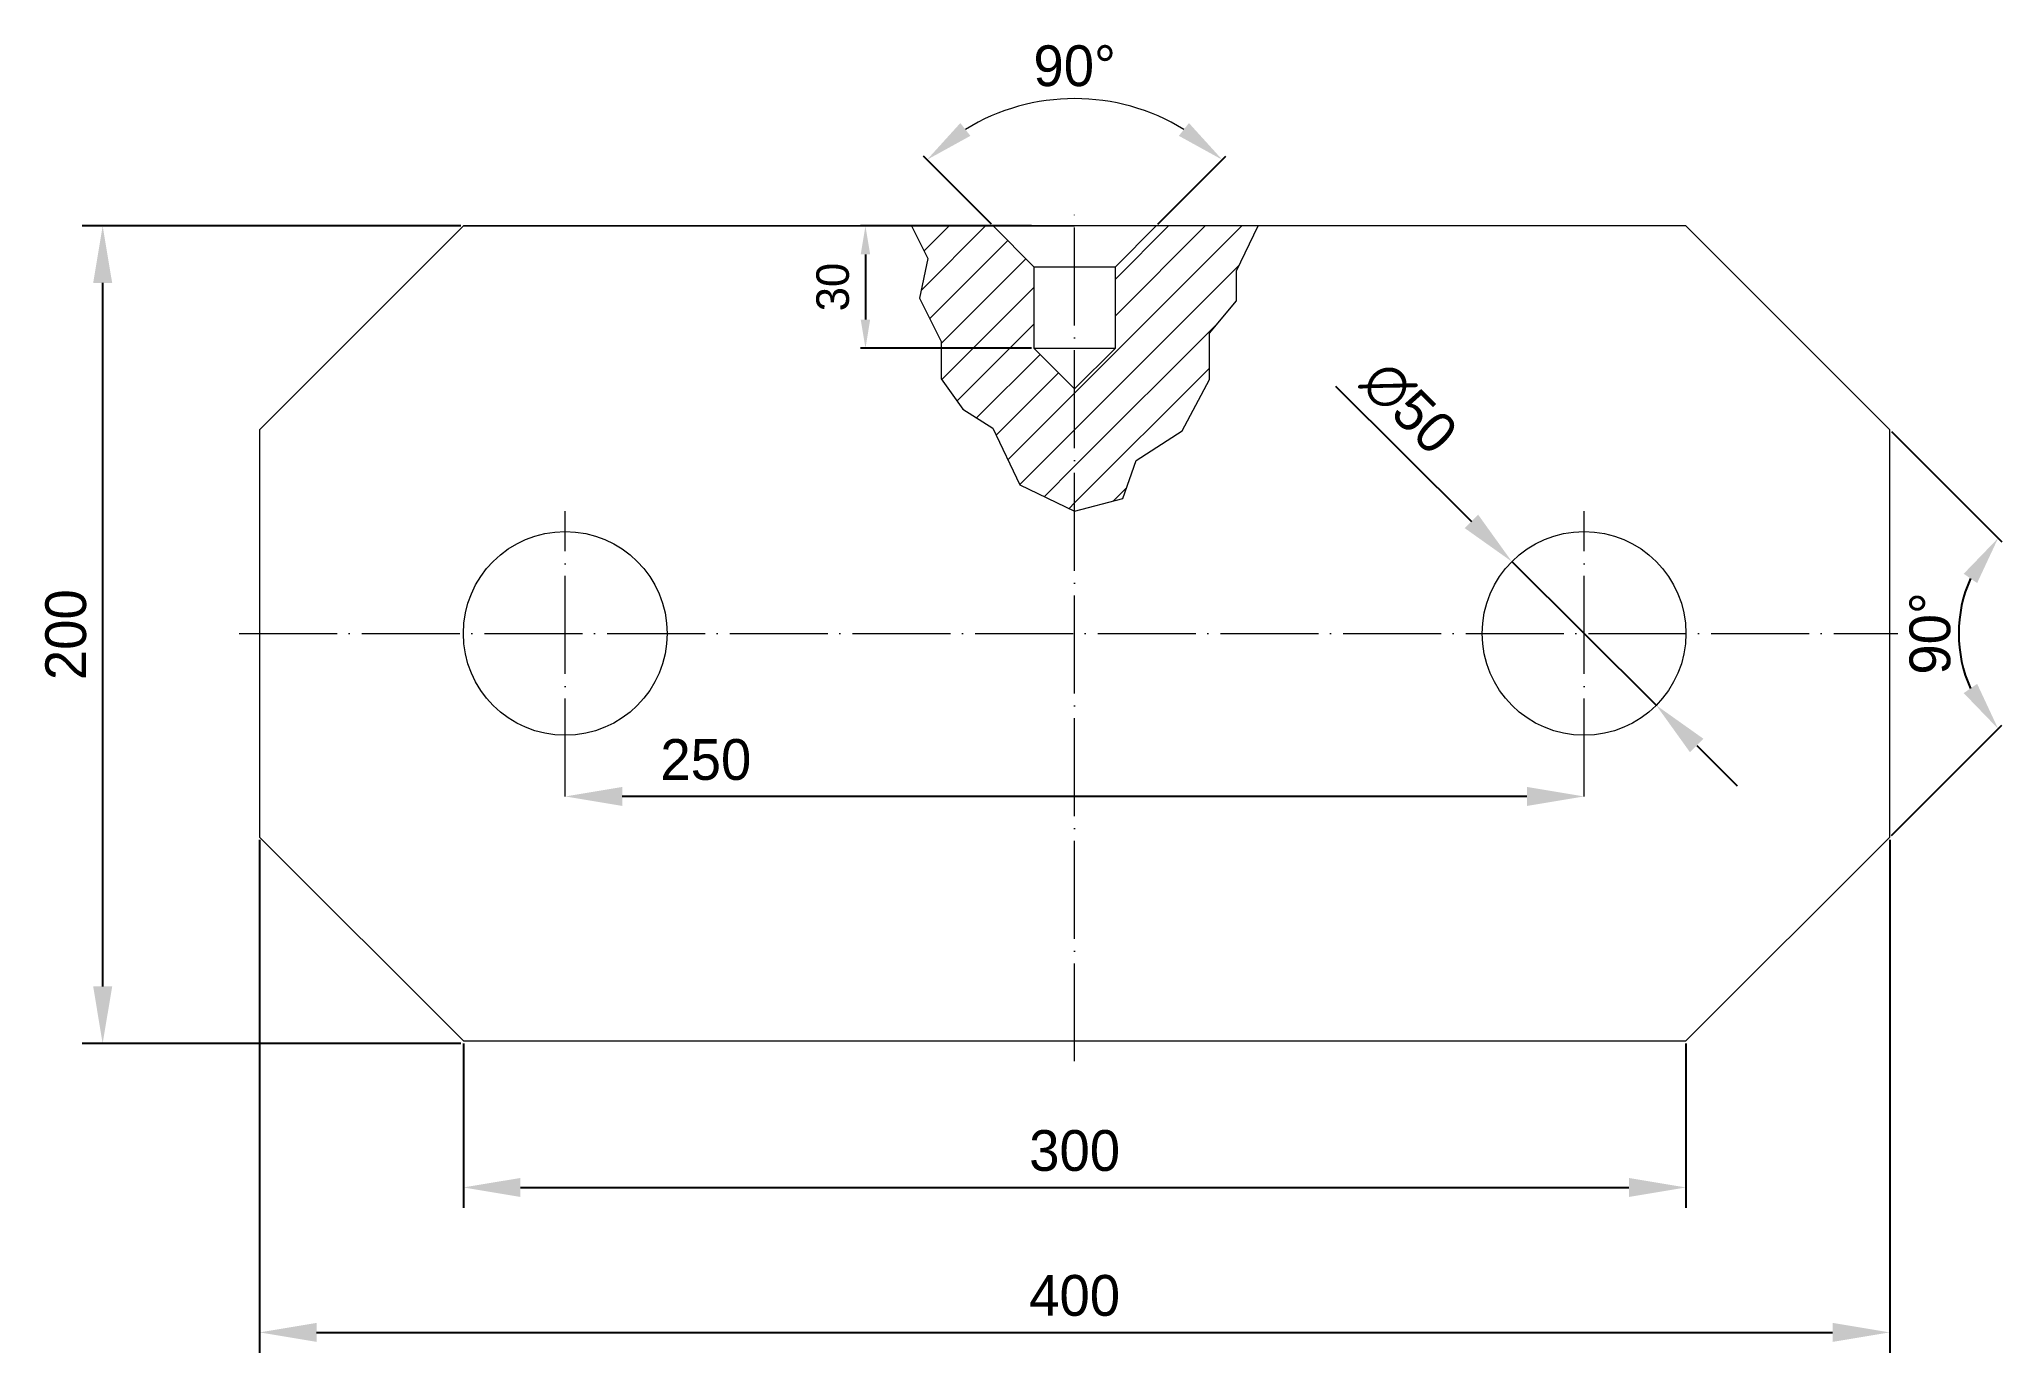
# Model space of a CAD drawing. Header units: millimetres. Extents: x -4 to 477, y 23 to 346.
import ezdxf

# ---------------------------------------------------------------- set-up
doc = ezdxf.new("R2010")
doc.units = ezdxf.units.MM
doc.linetypes.add('ACAD_ISO04W100', pattern=[30, 24, -3, 0, -3])
doc.dimstyles.new('ISO-25', dxfattribs={"dimtxt": 2.5, "dimasz": 2.5, "dimexe": 1.25, "dimexo": 0.625, "dimtad": 1, "dimtxsty": 'Standard', "dimcen": 2.5, "dimadec": 0, "dimazin": 0, "dimtfac": 1, "dimtmove": 0, "dimatfit": 3, "dimfxl": 0, "dimarcsym": 0})

# ---------------------------------------------------------------- blocks, each defined once
blk = doc.blocks.new('*D1')
at = {"color": 0, "lineweight": -2}
for p, q in [((100, 99.38), (100, 59.05)), ((400, 99.38), (400, 59.05)), ((114, 64.05), (386, 64.05))]:
    blk.add_line(p, q, dxfattribs=at)
at = {"color": 0, "lineweight": 20}
for points in [[(114, 66.38), (114, 61.72), (100, 64.05)], [(386, 66.38), (386, 61.72), (400, 64.05)]]:
    blk.add_solid(points, dxfattribs=at)
at = {"layer": 'Defpoints', "color": 0, "lineweight": 20}
for p in [(100, 100), (400, 100), (400, 64.05)]:
    blk.add_point(p, dxfattribs=at)
at = {"color": 0, "lineweight": 20, "insert": (250, 73.05), "char_height": 10, "attachment_point": 5}
blk.add_mtext('300', dxfattribs=at)
blk = doc.blocks.new('*D2')
at = {"color": 0, "lineweight": -2}
for p, q in [((50, 149.38), (50, 23.49)), ((450, 149.38), (450, 23.49)), ((64, 28.49), (436, 28.49))]:
    blk.add_line(p, q, dxfattribs=at)
at = {"color": 0, "lineweight": 20}
for points in [[(64, 30.82), (64, 26.16), (50, 28.49)], [(436, 30.82), (436, 26.16), (450, 28.49)]]:
    blk.add_solid(points, dxfattribs=at)
at = {"layer": 'Defpoints', "color": 0, "lineweight": 20}
for p in [(50, 150), (450, 150), (450, 28.49)]:
    blk.add_point(p, dxfattribs=at)
at = {"color": 0, "lineweight": 20, "insert": (250, 37.49), "char_height": 10, "attachment_point": 5}
blk.add_mtext('400', dxfattribs=at)
blk = doc.blocks.new('*D3')
at = {"color": 0, "lineweight": -2}
blk.add_line((361, 160), (139, 160), dxfattribs=at)
at = {"color": 0, "lineweight": 20}
for points in [[(139, 162.33), (139, 157.67), (125, 160)], [(361, 162.33), (361, 157.67), (375, 160)]]:
    blk.add_solid(points, dxfattribs=at)
at = {"layer": 'Defpoints', "color": 0, "lineweight": 20}
for p in [(125, 160), (375, 160), (375, 160)]:
    blk.add_point(p, dxfattribs=at)
at = {"color": 0, "lineweight": 20, "insert": (159.5, 169), "char_height": 10, "attachment_point": 5}
blk.add_mtext('250', dxfattribs=at)
blk = doc.blocks.new('*D4')
at = {"color": 0, "lineweight": -2}
for p, q in [((99.38, 300), (6.49, 300)), ((11.49, 286), (11.49, 113.38)), ((99.38, 99.38), (6.49, 99.38))]:
    blk.add_line(p, q, dxfattribs=at)
at = {"color": 0, "lineweight": 20}
for points in [[(9.16, 286), (13.83, 286), (11.49, 300)], [(9.16, 113.38), (13.83, 113.38), (11.49, 99.38)]]:
    blk.add_solid(points, dxfattribs=at)
at = {"layer": 'Defpoints', "color": 0, "lineweight": 20}
for p in [(100, 300), (11.49, 99.38), (100, 99.38)]:
    blk.add_point(p, dxfattribs=at)
at = {"color": 0, "lineweight": 20, "insert": (2.49, 199.69), "char_height": 10, "attachment_point": 5, "rotation": 90}
blk.add_mtext('200', dxfattribs=at)
blk = doc.blocks.new('*D9')
at = {"color": 0, "lineweight": -2}
for p, q in [((450.44, 249.56), (477.5, 222.5)), ((450.44, 150.44), (477.5, 177.5))]:
    blk.add_line(p, q, dxfattribs=at)
blk.add_arc((500, 200), 33.07, 155.9044, 204.0956, dxfattribs=at)
at = {"color": 0, "lineweight": 20}
for points in [[(468.16, 214.64), (471.46, 212.37), (476.61, 223.39)], [(471.46, 187.63), (468.16, 185.36), (476.61, 176.61)]]:
    blk.add_solid(points, dxfattribs=at)
at = {"layer": 'Defpoints', "color": 0, "lineweight": 20}
for p in [(400, 300), (450, 250), (468.05, 208.56), (450, 150), (400, 100)]:
    blk.add_point(p, dxfattribs=at)
at = {"color": 0, "lineweight": 20, "insert": (459.93, 200), "char_height": 10, "attachment_point": 5, "rotation": 90}
blk.add_mtext('90°', dxfattribs=at)
blk = doc.blocks.new('*D12')
at = {"color": 0, "lineweight": -2}
for p, q in [((239.38, 300), (197.42, 300)), ((198.67, 293), (198.67, 277)), ((239.38, 270), (197.42, 270))]:
    blk.add_line(p, q, dxfattribs=at)
at = {"color": 0, "lineweight": 20}
for points in [[(197.5, 293), (199.83, 293), (198.67, 300)], [(197.5, 277), (199.83, 277), (198.67, 270)]]:
    blk.add_solid(points, dxfattribs=at)
at = {"layer": 'Defpoints', "color": 0, "lineweight": 20}
for p in [(240, 300), (198.67, 270), (240, 270)]:
    blk.add_point(p, dxfattribs=at)
at = {"color": 0, "lineweight": 20, "insert": (190.67, 285), "char_height": 8, "attachment_point": 5, "rotation": 90}
blk.add_mtext('30', dxfattribs=at)
blk = doc.blocks.new('*D13')
at = {"color": 0, "lineweight": -2}
for p, q in [((229.56, 300.44), (212.88, 317.12)), ((270.44, 300.44), (287.12, 317.12))]:
    blk.add_line(p, q, dxfattribs=at)
at = {"color": 0, "lineweight": 0}
blk.add_arc((250, 280), 51.24, 58.4481, 121.5519, dxfattribs=at)
at = {"color": 0, "lineweight": 20}
for points in [[(224.42, 322.1), (221.95, 325.24), (213.77, 316.23)], [(278.05, 325.24), (275.58, 322.1), (286.23, 316.23)]]:
    blk.add_solid(points, dxfattribs=at)
at = {"layer": 'Defpoints', "color": 0, "lineweight": 20}
for p in [(263.26, 329.5), (230, 300), (270, 300), (240, 290), (260, 290)]:
    blk.add_point(p, dxfattribs=at)
at = {"color": 0, "lineweight": 20, "insert": (250, 339.24), "char_height": 10, "attachment_point": 5}
blk.add_mtext('90°', dxfattribs=at)
blk = doc.blocks.new('*D16')
at = {"color": 0, "lineweight": -2}
for p, q in [((314.03, 260.65), (347.35, 227.5)), ((392.72, 182.37), (357.28, 217.63)), ((402.65, 172.5), (412.58, 162.62))]:
    blk.add_line(p, q, dxfattribs=at)
at = {"color": 0, "lineweight": 20}
for points in [[(349, 229.16), (345.7, 225.85), (357.28, 217.63)], [(404.3, 174.15), (401, 170.84), (392.72, 182.37)]]:
    blk.add_solid(points, dxfattribs=at)
at = {"layer": 'Defpoints', "color": 0, "lineweight": 20}
for p in [(357.28, 217.63), (392.72, 182.37)]:
    blk.add_point(p, dxfattribs=at)
at = {"color": 0, "lineweight": 20, "insert": (332.07, 255.39), "char_height": 10, "attachment_point": 5, "rotation": 315.151}
blk.add_mtext('∅50', dxfattribs=at)

msp = doc.modelspace()

# ---------------------------------------------------------------- hatches: boundary and pattern name
at = {"lineweight": 20}
h = msp.add_hatch(dxfattribs=at)
h.set_pattern_fill('LINE', color=2, scale=2, angle=45, style=0)
h.paths.add_polyline_path([(250, 260), (240, 270), (240, 290), (230, 300), (210, 300), (214, 292), (211.943, 282.293), (217.261, 271.657), (217.261, 262.487), (222.578, 255.039), (229.89, 250.385), (236.537, 236.426), (250, 230)])
h = msp.add_hatch(dxfattribs=at)
h.set_pattern_fill('LINE', color=2, scale=2, angle=45, style=0)
h.paths.add_polyline_path([(276.418, 249.721), (283.065, 262.351), (283.065, 273.652), (289.712, 281.629), (289.712, 288.941), (295, 300), (270, 300), (260, 290), (260, 270), (250, 260), (250, 230), (261.795, 233.102), (265.119, 242.408)])

# ---------------------------------------------------------------- linework, layer by layer
at = {"color": 4, "linetype": 'ACAD_ISO04W100', "lineweight": 20}
for p, q in [((250, 95), (250, 305)), ((125, 160), (125, 230)), ((375, 160), (375, 230)), ((45, 200), (452, 200))]:
    msp.add_line(p, q, dxfattribs=at)
at = {"color": 3, "lineweight": 20}
for p, q in [((100, 300), (250, 300)), ((240, 290), (260, 290)), ((240, 270), (260, 270))]:
    msp.add_line(p, q, dxfattribs=at)
for points in [[(100, 100), (400, 100), (450, 150), (450, 250), (400, 300), (100, 300), (50, 250), (50, 150), (100, 100)], [(210, 300), (214, 292), (211.943, 282.293), (217.261, 271.657), (217.261, 262.487), (222.578, 255.039), (229.89, 250.385), (236.537, 236.426), (250, 230), (261.795, 233.102), (265.119, 242.408), (276.418, 249.721), (283.065, 262.351), (283.065, 273.652), (289.712, 281.629), (289.712, 288.941), (295, 300)], [(230, 300), (240, 290), (240, 270), (250, 260), (260, 270), (260, 290), (270, 300)]]:
    msp.add_lwpolyline(points, dxfattribs=at)
for centre in [(125, 200), (375, 200)]:
    msp.add_circle(centre, 25, dxfattribs=at)

# ---------------------------------------------------------------- dimensions: what is measured, and where the dimension line sits
at = {"color": 6, "lineweight": 20}
for base, line1, line2, override, picture, middle in [((263.263, 329.497), ((260, 290), (270, 300)), ((230, 300), (240, 290)), {"dimtxt": 10, "dimasz": 12, "dimgap": 3, "dimlwd": 0}, '*D13', (250, 339.244)), ((468.054, 208.56), ((400, 100), (450, 150)), ((450, 250), (400, 300)), {"dimtxt": 10, "dimasz": 12, "dimgap": 2}, '*D9', (459.927, 200))]:
    dim = msp.add_angular_dim_2l(base=base, line1=line1, line2=line2, dimstyle='ISO-25', override=override, dxfattribs=at)
    dim.commit()
    dim.dimension.update_dxf_attribs({"geometry": picture, "text_midpoint": middle})
dim = msp.add_linear_dim(base=(11.493, 99.375), p1=(100, 300), p2=(100, 99.375), angle=90, text='200', dimstyle='ISO-25', override={"dimtxt": 10, "dimasz": 14, "dimexe": 5, "dimgap": 4}, dxfattribs=at)
dim.commit()
dim.dimension.update_dxf_attribs({"geometry": '*D4', "text_midpoint": (2.493, 199.688)})
dim = msp.add_linear_dim(base=(198.665, 270), p1=(240, 300), p2=(240, 270), angle=90, dimstyle='ISO-25', override={"dimtxt": 8, "dimasz": 7, "dimgap": 4}, dxfattribs=at)
dim.commit()
dim.dimension.update_dxf_attribs({"geometry": '*D12', "text_midpoint": (190.665, 285)})
dim = msp.add_diameter_dim_2p(p1=(392.724, 182.369), p2=(357.276, 217.631), dimstyle='ISO-25', override={"dimtxt": 10, "dimasz": 14, "dimgap": 4}, dxfattribs=at)
dim.commit()
dim.dimension.update_dxf_attribs({"geometry": '*D16', "text_midpoint": (332.074, 255.395)})
for base, p1, p2, override, picture, middle in [((375, 160), (125, 160), (375, 160), {"dimtxt": 10, "dimasz": 14, "dimexe": 0, "dimexo": 0, "dimgap": 4, "dimjust": 1, "dimtih": 1, "dimtoh": 0}, '*D3', (159.5, 169)), ((450, 28.49), (50, 150), (450, 150), {"dimtxt": 10, "dimasz": 14, "dimexe": 5, "dimgap": 4}, '*D2', (250, 37.49)), ((400, 64.049), (100, 100), (400, 100), {"dimtxt": 10, "dimasz": 14, "dimexe": 5, "dimexo": 0.625, "dimgap": 4}, '*D1', (250, 73.049))]:
    dim = msp.add_linear_dim(base=base, p1=p1, p2=p2, dimstyle='ISO-25', override=override, dxfattribs=at)
    dim.commit()
    dim.dimension.update_dxf_attribs({"geometry": picture, "text_midpoint": middle})

doc.saveas('drawing.dxf')
